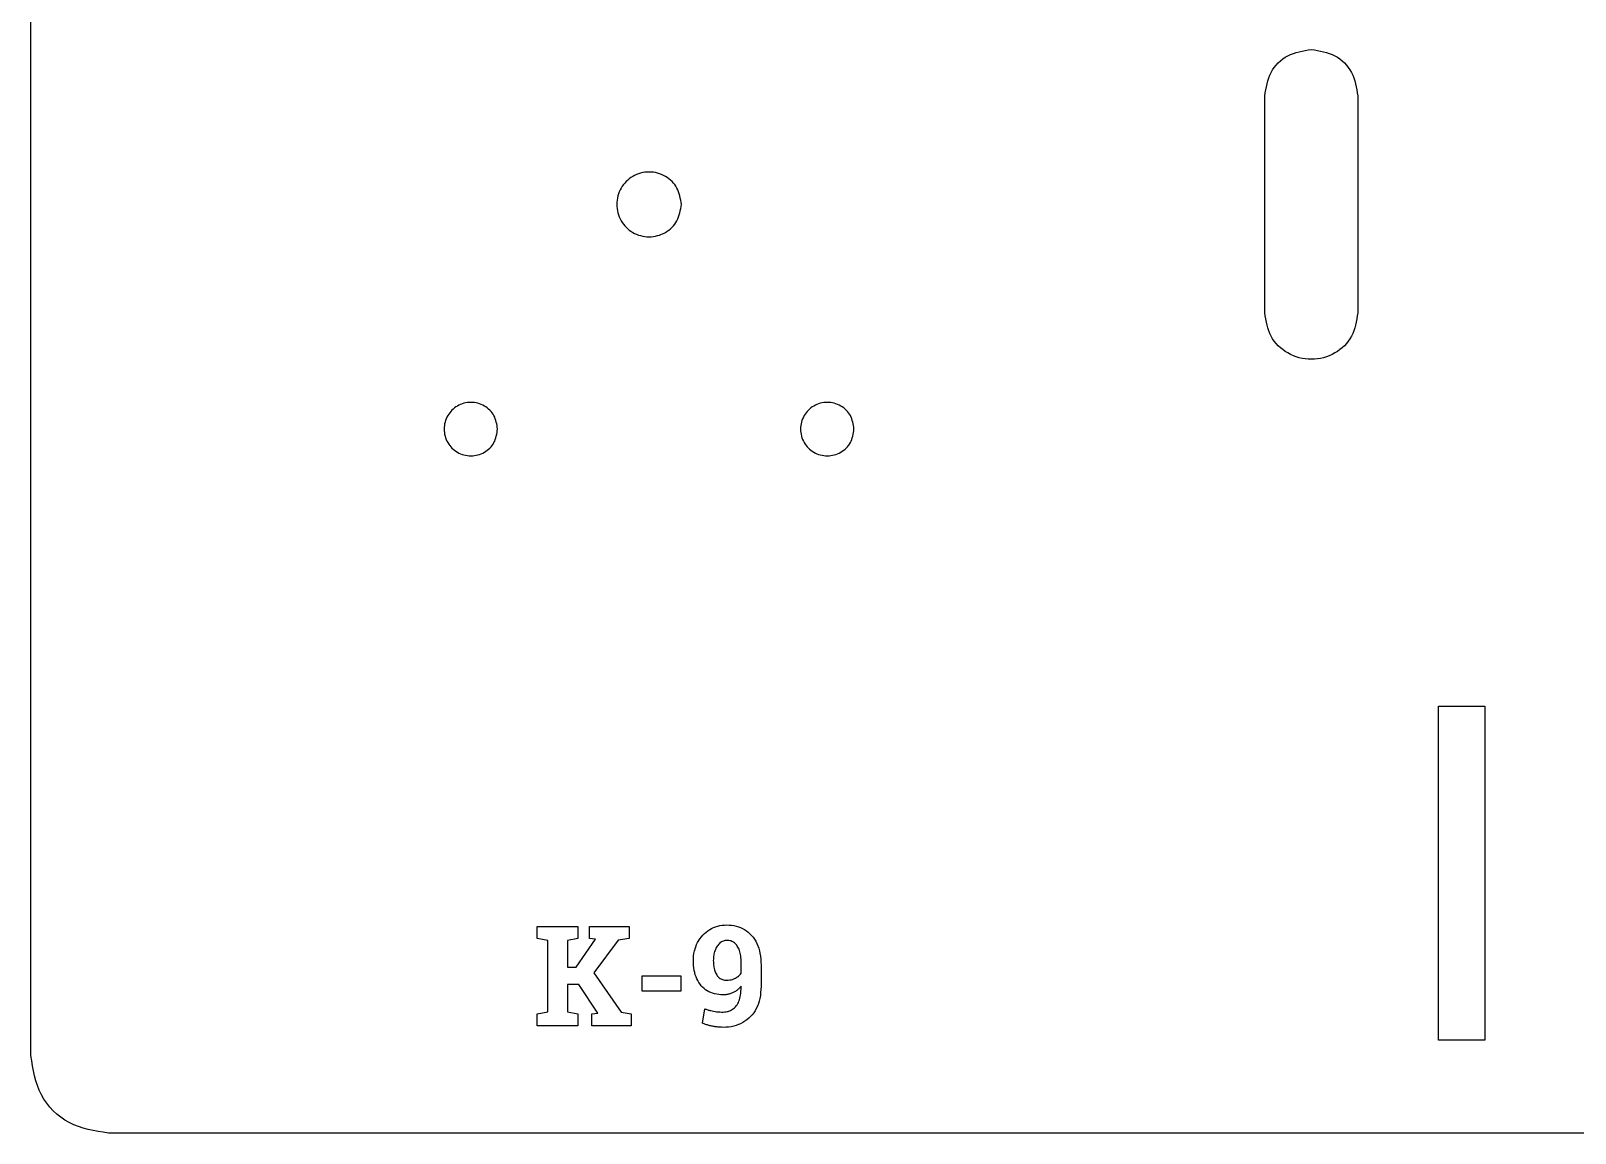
# Model space of a CAD drawing. Extents: x -215 to 205, y 28 to 519.
# Drawn here: x -215.1 to -115.4, y 149.5 to 220.7 of the extents above; entities that cross this region are included whole.
import ezdxf

# ---------------------------------------------------------------- set-up
doc = ezdxf.new("R2010")
doc.units = 0
doc.layers.add('Layer_1', color=7, linetype='CONTINUOUS')

msp = doc.modelspace()

# ---------------------------------------------------------------- linework, layer by layer
at = {"layer": 'Layer_1', "color": 7}
for points in [[(-215.085033, 154.520596), (-215.085033, 264.411701)], [(-182.418217, 157.212962), (-181.734708, 157.345254), (-181.734708, 161.953412), (-182.418217, 162.085704), (-182.418217, 162.861815), (-179.794431, 162.861815), (-179.794431, 162.085704), (-180.447069, 161.953412), (-180.447069, 160.238032), (-179.887036, 160.238032), (-178.652314, 162.032787), (-179.03155, 162.085704), (-179.03155, 162.861815), (-176.487139, 162.861815), (-176.487139, 162.085704), (-177.183875, 161.966643), (-178.762556, 159.858796), (-176.989847, 157.323204), (-176.346028, 157.212962), (-176.346028, 156.44126), (-178.890439, 156.44126), (-178.890439, 157.212962), (-178.493564, 157.265879), (-179.728286, 159.122371), (-180.447069, 159.122371), (-180.447069, 157.345254), (-179.794431, 157.212962), (-179.794431, 156.44126), (-182.418217, 156.44126), (-182.418217, 157.212962)], [(-169.250786, 159.836746), (-169.250786, 160.524662)], [(-173.144569, 158.690218), (-175.631653, 158.690218), (-175.631653, 159.682407), (-173.144569, 159.682407), (-173.144569, 158.690218)], [(-167.967556, 160.374732), (-167.967556, 158.98126)], [(-170.194467, 159.391365), (-170.194467, 159.391365)], [(-169.250786, 158.915115), (-169.250786, 159.012129)], [(-171.746689, 156.617648), (-171.601167, 157.548101)], [(-170.401722, 157.336435), (-170.401722, 157.336435)], [(-20.194874, 149.520595), (-210.08408, 149.520595)]]:
    msp.add_lwpolyline(points, dxfattribs=at)
at = {"layer": 'Layer_1', "color": 5}
for points in [[(-132.457396, 219.466144), (-132.457396, 219.466144)], [(-135.457396, 202.466144), (-135.457396, 216.466144)], [(-129.457396, 216.466144), (-129.457396, 202.466144)], [(-173.107881, 209.466141), (-173.107881, 209.466141)], [(-184.967874, 194.966142), (-184.967874, 194.966142)], [(-161.96787, 194.966142), (-161.96787, 194.966142)], [(-124.248652, 177.073592), (-121.248653, 177.073592), (-121.248653, 155.520594), (-124.248652, 155.520594), (-124.248652, 177.073592)]]:
    msp.add_lwpolyline(points, dxfattribs=at)
for points, knots in [([(-135.457396, 216.466144), (-135.375529, 216.992652), (-135.214403, 218.028887), (-134.020139, 219.223152), (-132.983903, 219.384277), (-132.457396, 219.466144)], [0, 0, 0, 0, 1.570488, 3.090924, 4.661411, 4.661411, 4.661411, 4.661411]), ([(-132.457396, 219.466144), (-131.930889, 219.384277), (-130.894654, 219.223152), (-129.700389, 218.028887), (-129.539264, 216.992652), (-129.457396, 216.466144)], [0, 0, 0, 0, 1.570488, 3.090924, 4.661411, 4.661411, 4.661411, 4.661411]), ([(-173.107881, 209.466141), (-173.164569, 209.096917), (-173.275974, 208.37131), (-174.104529, 207.571043), (-175.188177, 207.277402), (-176.284164, 207.570044), (-177.083869, 208.370302), (-177.376814, 209.464889), (-177.082248, 210.558844), (-176.28473, 211.359451), (-175.188175, 211.656252), (-174.103964, 211.358424), (-173.277638, 210.557941), (-173.165029, 209.833693), (-173.107881, 209.466141)], [0, 0, 0, 0, 1.094805, 2.151531, 3.239632, 4.334549, 5.393121, 6.488024, 7.578633, 8.638777, 9.734273, 10.822956, 11.881257, 12.971768, 12.971768, 12.971768, 12.971768]), ([(-129.457396, 202.466144), (-129.539264, 201.936489), (-129.700389, 200.894059), (-130.894653, 199.745619), (-132.457396, 199.324144), (-134.020139, 199.745619), (-135.214403, 200.894059), (-135.375528, 201.936489), (-135.457396, 202.466144)], [0, 0, 0, 0, 1.570486, 3.090923, 4.661411, 6.231899, 7.752335, 9.322822, 9.322822, 9.322822, 9.322822]), ([(-184.967874, 194.966142), (-185.014817, 194.660563), (-185.107061, 194.060091), (-185.792124, 193.397777), (-186.688504, 193.154323), (-187.5953, 193.396775), (-188.257112, 194.059119), (-188.499749, 194.963927), (-188.256102, 195.867659), (-187.594346, 196.52575), (-186.68851, 196.767913), (-185.793047, 196.524744), (-185.108258, 195.86673), (-185.015137, 195.269341), (-184.967874, 194.966142)], [0, 0, 0, 0, 0.906139, 1.780595, 2.680042, 3.586266, 4.462556, 5.368793, 6.268234, 7.142691, 8.048819, 8.948169, 9.820788, 10.720131, 10.720131, 10.720131, 10.720131]), ([(-161.96787, 194.966142), (-162.014813, 194.660563), (-162.107059, 194.06009), (-162.792122, 193.397779), (-163.688502, 193.154323), (-164.595301, 193.396772), (-165.257115, 194.059119), (-165.499745, 194.963927), (-165.256105, 195.867659), (-164.594346, 196.525753), (-163.688508, 196.767912), (-162.793045, 196.524742), (-162.108256, 195.86673), (-162.015133, 195.269341), (-161.96787, 194.966142)], [0, 0, 0, 0, 0.90614, 1.780597, 2.680037, 3.586272, 4.462561, 5.368797, 6.268236, 7.142692, 8.048831, 8.948174, 9.820795, 10.720138, 10.720138, 10.720138, 10.720138])]:
    msp.add_open_spline(points, degree=3, knots=knots, dxfattribs=at)
at = {"layer": 'Layer_1', "color": 7}
for points, knots in [([(-169.250786, 159.012129), (-169.300137, 158.953641), (-169.397298, 158.838493), (-169.57253, 158.697091), (-169.764053, 158.585904), (-169.969955, 158.506133), (-170.187071, 158.457448), (-170.5223, 158.437315), (-170.956411, 158.484757), (-171.450519, 158.684476), (-171.845818, 159.025238), (-172.13486, 159.481195), (-172.302024, 160.041684), (-172.351698, 160.652747), (-172.293901, 161.269388), (-172.084585, 161.83379), (-171.74204, 162.309245), (-171.298734, 162.683054), (-170.760433, 162.911262), (-170.167752, 162.976813), (-169.568867, 162.910776), (-169.012382, 162.677514), (-168.552147, 162.289556), (-168.205499, 161.762747), (-167.999342, 161.104616), (-167.978602, 160.628378), (-167.967556, 160.374732)], [0, 0, 0, 0, 0.229151, 0.451148, 0.671452, 0.891193, 1.111052, 1.336021, 1.896457, 2.406119, 2.910623, 3.436262, 4.004127, 4.647769, 5.266165, 5.847573, 6.430938, 7.005867, 7.565977, 8.157756, 8.776763, 9.354731, 9.941012, 10.556134, 11.222495, 11.98182, 11.98182, 11.98182, 11.98182]), ([(-169.250786, 160.524662), (-169.255116, 160.66931), (-169.263108, 160.936263), (-169.342719, 161.301599), (-169.478648, 161.592699), (-169.666837, 161.807472), (-169.904108, 161.937714), (-170.16147, 161.975221), (-170.416382, 161.935678), (-170.639928, 161.79666), (-170.814628, 161.578807), (-170.948253, 161.308668), (-171.029963, 160.995836), (-171.053152, 160.65464), (-171.032374, 160.313588), (-170.962182, 159.998727), (-170.84297, 159.737202), (-170.673803, 159.535833), (-170.447854, 159.41021), (-170.280867, 159.397791), (-170.194467, 159.391365)], [0, 0, 0, 0, 0.433509, 0.800059, 1.113422, 1.387803, 1.642368, 1.908121, 2.154573, 2.400862, 2.678306, 2.982121, 3.299269, 3.64161, 4.004023, 4.321163, 4.604217, 4.85821, 5.098287, 5.355679, 5.355679, 5.355679, 5.355679]), ([(-170.194467, 159.391365), (-170.12574, 159.393748), (-169.993044, 159.398348), (-169.803034, 159.439435), (-169.632358, 159.506984), (-169.4827, 159.59764), (-169.352001, 159.70577), (-169.284345, 159.79332), (-169.250786, 159.836746)], [0, 0, 0, 0, 0.205982, 0.397705, 0.579904, 0.754094, 0.920943, 1.085153, 1.085153, 1.085153, 1.085153]), ([(-167.967556, 158.98126), (-167.979906, 158.722614), (-168.003196, 158.23489), (-168.235048, 157.560593), (-168.622786, 157.023691), (-169.131344, 156.63), (-169.739306, 156.392947), (-170.252029, 156.340963), (-170.629293, 156.353873), (-170.859803, 156.376968), (-171.091987, 156.414478), (-171.320373, 156.466426), (-171.539785, 156.532278), (-171.678428, 156.589483), (-171.746689, 156.617648)], [0, 0, 0, 0, 0.773944, 1.459416, 2.10524, 2.734135, 3.362347, 4.037753, 4.263512, 4.494678, 4.732182, 4.968655, 5.196953, 5.418368, 5.418368, 5.418368, 5.418368]), ([(-170.401722, 157.336435), (-170.292829, 157.344021), (-170.080907, 157.358787), (-169.788801, 157.501401), (-169.547728, 157.729274), (-169.369419, 158.049065), (-169.266581, 158.455852), (-169.256338, 158.753678), (-169.250786, 158.915115)], [0, 0, 0, 0, 0.32488, 0.632267, 0.952734, 1.306768, 1.715382, 2.199047, 2.199047, 2.199047, 2.199047]), ([(-171.601167, 157.548101), (-171.53642, 157.525022), (-171.409337, 157.479724), (-171.217771, 157.426357), (-171.027142, 157.384613), (-170.830344, 157.356378), (-170.621208, 157.339382), (-170.476559, 157.33744), (-170.401722, 157.336435)], [0, 0, 0, 0, 0.206157, 0.404635, 0.596119, 0.79121, 1.000621, 1.225098, 1.225098, 1.225098, 1.225098]), ([(-210.08408, 149.520595), (-210.961745, 149.657029), (-212.689035, 149.92554), (-214.679924, 151.915913), (-214.94855, 153.643069), (-215.085033, 154.520596)], [0, 0, 0, 0, 2.617944, 5.152247, 7.76976, 7.76976, 7.76976, 7.76976])]:
    msp.add_open_spline(points, degree=3, knots=knots, dxfattribs=at)

doc.saveas('drawing.dxf')
